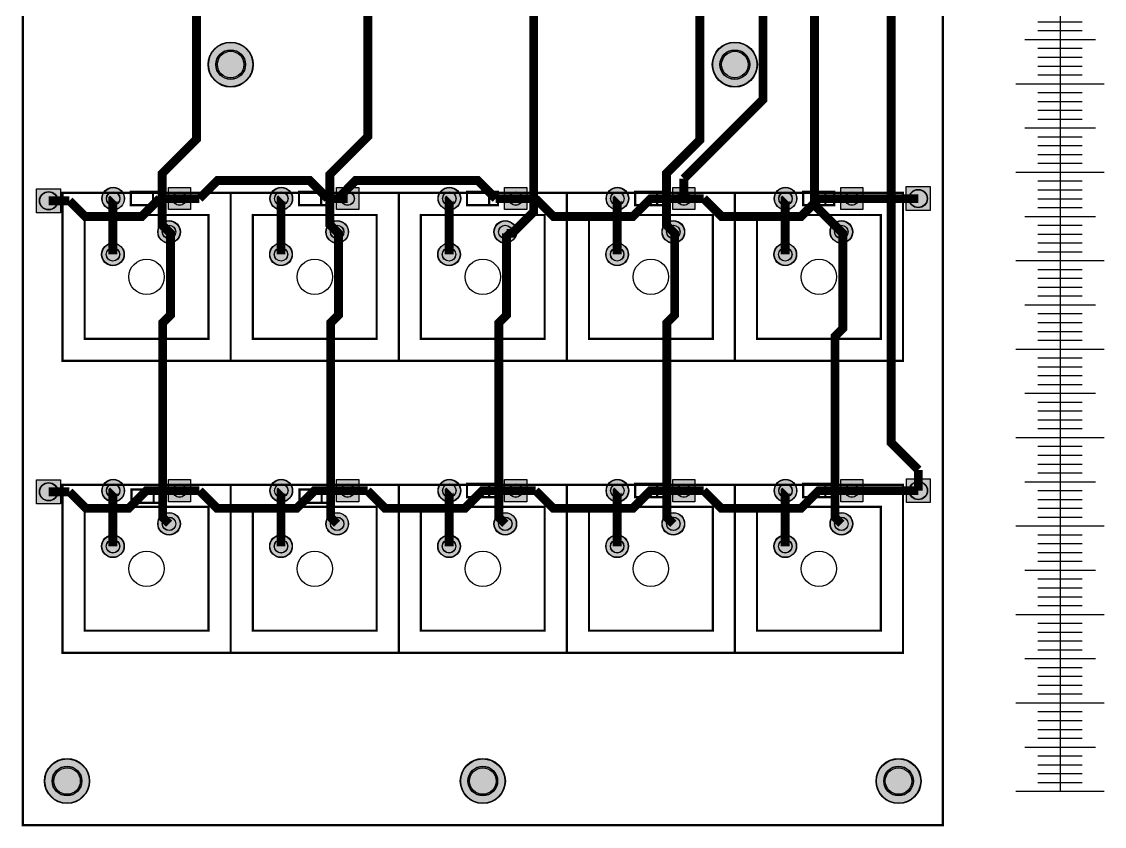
# Model space of a CAD drawing. Header units: millimetres. Extents: x 0 to 122, y -247 to 0.
# Drawn here: x -0.1 to 122.3, y -247.1 to -156.1 of the extents above; entities that cross this region are included whole.
import ezdxf

# ---------------------------------------------------------------- set-up
doc = ezdxf.new("R2010")
doc.units = ezdxf.units.MM
for name, color, linetype, true_color in [('BoardOutLine', 6, 'Continuous', 0xff00ff), ('BottomLayer', 5, 'Continuous', 0x0000ff), ('BottomSilkLayer', 7, 'Continuous', 0x66cc33), ('BottomSolderMaskLayer', 7, 'Continuous', 0xaa00ff), ('Document', 7, 'Continuous', 0xffffff), ('Multi-Layer', 7, 'Continuous', 0xc0c0c0), ('TopLayer', 1, 'Continuous', 0xff0000), ('TopSilkLayer', 7, 'Continuous', 0xffcc00), ('TopSolderMaskLayer', 7, 'Continuous', 0x800080)]:
    doc.layers.add(name, color=color, linetype=linetype, true_color=true_color)

msp = doc.modelspace()

# ---------------------------------------------------------------- hatches: boundary and pattern name
at = {"layer": 'BottomSolderMaskLayer'}
for points in [[(20.94, -161, 1), (26.05, -161, 1)], [(77.94, -161, 1), (83.05, -161, 1)], [(1.52, -175), (4.32, -175), (4.32, -177.8), (1.52, -177.8)], [(8.95, -176.15, 1), (11.5, -176.15, 1)], [(16.45, -174.87), (19, -174.87), (19, -177.42), (16.45, -177.42)], [(27.95, -176.15, 1), (30.5, -176.15, 1)], [(35.45, -174.87), (38, -174.87), (38, -177.42), (35.45, -177.42)], [(46.95, -176.15, 1), (49.5, -176.15, 1)], [(54.45, -174.87), (57, -174.87), (57, -177.42), (54.45, -177.42)], [(65.95, -176.15, 1), (68.5, -176.15, 1)], [(73.45, -174.87), (76, -174.87), (76, -177.42), (73.45, -177.42)], [(84.95, -176.15, 1), (87.5, -176.15, 1)], [(92.45, -174.87), (95, -174.87), (95, -177.42), (92.45, -177.42)], [(99.82, -174.75), (102.62, -174.75), (102.62, -177.55), (99.82, -177.55)], [(15.26, -179.92, 1), (17.82, -179.92, 1)], [(34.26, -179.92, 1), (36.82, -179.92, 1)], [(53.26, -179.92, 1), (55.82, -179.92, 1)], [(72.26, -179.92, 1), (74.82, -179.92, 1)], [(91.26, -179.92, 1), (93.82, -179.92, 1)], [(8.91, -182.46, 1), (11.47, -182.46, 1)], [(27.91, -182.46, 1), (30.47, -182.46, 1)], [(46.91, -182.46, 1), (49.47, -182.46, 1)], [(65.91, -182.46, 1), (68.47, -182.46, 1)], [(84.91, -182.46, 1), (87.47, -182.46, 1)], [(1.52, -207.9), (4.32, -207.9), (4.32, -210.7), (1.52, -210.7)], [(8.95, -209.17, 1), (11.5, -209.17, 1)], [(16.45, -207.89), (19, -207.89), (19, -210.44), (16.45, -210.44)], [(27.95, -209.17, 1), (30.5, -209.17, 1)], [(35.45, -207.89), (38, -207.89), (38, -210.44), (35.45, -210.44)], [(46.95, -209.17, 1), (49.5, -209.17, 1)], [(54.45, -207.89), (57, -207.89), (57, -210.44), (54.45, -210.44)], [(65.95, -209.17, 1), (68.5, -209.17, 1)], [(73.45, -207.89), (76, -207.89), (76, -210.44), (73.45, -210.44)], [(84.95, -209.17, 1), (87.5, -209.17, 1)], [(92.45, -207.89), (95, -207.89), (95, -210.44), (92.45, -210.44)], [(99.84, -207.77), (102.64, -207.77), (102.64, -210.57), (99.84, -210.57)], [(15.26, -212.92, 1), (17.82, -212.92, 1)], [(34.26, -212.92, 1), (36.82, -212.92, 1)], [(53.26, -212.92, 1), (55.82, -212.92, 1)], [(72.26, -212.92, 1), (74.82, -212.92, 1)], [(91.26, -212.92, 1), (93.82, -212.92, 1)], [(8.91, -215.46, 1), (11.47, -215.46, 1)], [(27.91, -215.46, 1), (30.47, -215.46, 1)], [(46.91, -215.46, 1), (49.47, -215.46, 1)], [(65.91, -215.46, 1), (68.47, -215.46, 1)], [(84.91, -215.46, 1), (87.47, -215.46, 1)], [(2.45, -242, 1), (7.55, -242, 1)], [(49.45, -242, 1), (54.55, -242, 1)], [(96.45, -242, 1), (101.55, -242, 1)]]:
    msp.add_hatch(color=256, dxfattribs=at).paths.add_polyline_path(points)
at = {"layer": 'TopSolderMaskLayer'}
for points in [[(20.94, -161, 1), (26.05, -161, 1)], [(77.94, -161, 1), (83.05, -161, 1)], [(1.52, -175), (4.32, -175), (4.32, -177.8), (1.52, -177.8)], [(8.95, -176.15, 1), (11.5, -176.15, 1)], [(16.45, -174.87), (19, -174.87), (19, -177.42), (16.45, -177.42)], [(27.95, -176.15, 1), (30.5, -176.15, 1)], [(35.45, -174.87), (38, -174.87), (38, -177.42), (35.45, -177.42)], [(46.95, -176.15, 1), (49.5, -176.15, 1)], [(54.45, -174.87), (57, -174.87), (57, -177.42), (54.45, -177.42)], [(65.95, -176.15, 1), (68.5, -176.15, 1)], [(73.45, -174.87), (76, -174.87), (76, -177.42), (73.45, -177.42)], [(84.95, -176.15, 1), (87.5, -176.15, 1)], [(92.45, -174.87), (95, -174.87), (95, -177.42), (92.45, -177.42)], [(99.82, -174.75), (102.62, -174.75), (102.62, -177.55), (99.82, -177.55)], [(15.26, -179.92, 1), (17.82, -179.92, 1)], [(34.26, -179.92, 1), (36.82, -179.92, 1)], [(53.26, -179.92, 1), (55.82, -179.92, 1)], [(72.26, -179.92, 1), (74.82, -179.92, 1)], [(91.26, -179.92, 1), (93.82, -179.92, 1)], [(8.91, -182.46, 1), (11.47, -182.46, 1)], [(27.91, -182.46, 1), (30.47, -182.46, 1)], [(46.91, -182.46, 1), (49.47, -182.46, 1)], [(65.91, -182.46, 1), (68.47, -182.46, 1)], [(84.91, -182.46, 1), (87.47, -182.46, 1)], [(1.52, -207.9), (4.32, -207.9), (4.32, -210.7), (1.52, -210.7)], [(8.95, -209.17, 1), (11.5, -209.17, 1)], [(16.45, -207.89), (19, -207.89), (19, -210.44), (16.45, -210.44)], [(27.95, -209.17, 1), (30.5, -209.17, 1)], [(35.45, -207.89), (38, -207.89), (38, -210.44), (35.45, -210.44)], [(46.95, -209.17, 1), (49.5, -209.17, 1)], [(54.45, -207.89), (57, -207.89), (57, -210.44), (54.45, -210.44)], [(65.95, -209.17, 1), (68.5, -209.17, 1)], [(73.45, -207.89), (76, -207.89), (76, -210.44), (73.45, -210.44)], [(84.95, -209.17, 1), (87.5, -209.17, 1)], [(92.45, -207.89), (95, -207.89), (95, -210.44), (92.45, -210.44)], [(99.84, -207.77), (102.64, -207.77), (102.64, -210.57), (99.84, -210.57)], [(15.26, -212.92, 1), (17.82, -212.92, 1)], [(34.26, -212.92, 1), (36.82, -212.92, 1)], [(53.26, -212.92, 1), (55.82, -212.92, 1)], [(72.26, -212.92, 1), (74.82, -212.92, 1)], [(91.26, -212.92, 1), (93.82, -212.92, 1)], [(8.91, -215.46, 1), (11.47, -215.46, 1)], [(27.91, -215.46, 1), (30.47, -215.46, 1)], [(46.91, -215.46, 1), (49.47, -215.46, 1)], [(65.91, -215.46, 1), (68.47, -215.46, 1)], [(84.91, -215.46, 1), (87.47, -215.46, 1)], [(2.45, -242, 1), (7.55, -242, 1)], [(49.45, -242, 1), (54.55, -242, 1)], [(96.45, -242, 1), (101.55, -242, 1)]]:
    msp.add_hatch(color=256, dxfattribs=at).paths.add_polyline_path(points)

# ---------------------------------------------------------------- linework, layer by layer
for p, q in [((117.26, -73.16), (117.26, -173.16)), ((117.26, -73.16), (117.26, -173.16)), ((117.26, -143.16), (117.26, -243.16)), ((114.76, -156.16), (119.76, -156.16)), ((114.76, -156.16), (119.76, -156.16)), ((114.76, -156.16), (119.76, -156.16)), ((114.76, -157.16), (119.76, -157.16)), ((114.76, -157.16), (119.76, -157.16)), ((114.76, -157.16), (119.76, -157.16)), ((113.26, -158.16), (121.26, -158.16)), ((113.26, -158.16), (121.26, -158.16)), ((113.26, -158.16), (121.26, -158.16)), ((114.76, -159.16), (119.76, -159.16)), ((114.76, -159.16), (119.76, -159.16)), ((114.76, -159.16), (119.76, -159.16)), ((114.76, -160.16), (119.76, -160.16)), ((114.76, -160.16), (119.76, -160.16)), ((114.76, -160.16), (119.76, -160.16)), ((114.76, -161.16), (119.76, -161.16)), ((114.76, -161.16), (119.76, -161.16)), ((114.76, -161.16), (119.76, -161.16)), ((114.76, -162.16), (119.76, -162.16)), ((114.76, -162.16), (119.76, -162.16)), ((114.76, -162.16), (119.76, -162.16)), ((112.26, -163.16), (122.26, -163.16)), ((112.26, -163.16), (122.26, -163.16)), ((112.26, -163.16), (122.26, -163.16)), ((112.26, -163.16), (122.26, -163.16)), ((112.26, -163.16), (122.26, -163.16)), ((112.26, -163.16), (122.26, -163.16)), ((113.26, -163.16), (121.26, -163.16)), ((113.26, -163.16), (121.26, -163.16)), ((113.26, -163.16), (121.26, -163.16)), ((114.76, -164.16), (119.76, -164.16)), ((114.76, -164.16), (119.76, -164.16)), ((114.76, -164.16), (119.76, -164.16)), ((114.76, -165.16), (119.76, -165.16)), ((114.76, -165.16), (119.76, -165.16)), ((114.76, -165.16), (119.76, -165.16)), ((114.76, -166.16), (119.76, -166.16)), ((114.76, -166.16), (119.76, -166.16)), ((114.76, -166.16), (119.76, -166.16)), ((114.76, -167.16), (119.76, -167.16)), ((114.76, -167.16), (119.76, -167.16)), ((114.76, -167.16), (119.76, -167.16)), ((113.26, -168.16), (121.26, -168.16)), ((113.26, -168.16), (121.26, -168.16)), ((113.26, -168.16), (121.26, -168.16)), ((114.76, -169.16), (119.76, -169.16)), ((114.76, -169.16), (119.76, -169.16)), ((114.76, -169.16), (119.76, -169.16)), ((114.76, -170.16), (119.76, -170.16)), ((114.76, -170.16), (119.76, -170.16)), ((114.76, -170.16), (119.76, -170.16)), ((114.76, -171.16), (119.76, -171.16)), ((114.76, -171.16), (119.76, -171.16)), ((114.76, -171.16), (119.76, -171.16)), ((114.76, -172.16), (119.76, -172.16)), ((114.76, -172.16), (119.76, -172.16)), ((114.76, -172.16), (119.76, -172.16)), ((112.26, -173.16), (122.26, -173.16)), ((112.26, -173.16), (122.26, -173.16)), ((112.26, -173.16), (122.26, -173.16)), ((112.26, -173.16), (122.26, -173.16)), ((112.26, -173.16), (122.26, -173.16)), ((112.26, -173.16), (122.26, -173.16)), ((113.26, -173.16), (121.26, -173.16)), ((113.26, -173.16), (121.26, -173.16)), ((113.26, -173.16), (121.26, -173.16)), ((114.76, -174.16), (119.76, -174.16)), ((114.76, -175.16), (119.76, -175.16)), ((114.76, -176.16), (119.76, -176.16)), ((114.76, -177.16), (119.76, -177.16)), ((113.26, -178.16), (121.26, -178.16)), ((114.76, -179.16), (119.76, -179.16)), ((114.76, -180.16), (119.76, -180.16)), ((114.76, -181.16), (119.76, -181.16)), ((114.76, -182.16), (119.76, -182.16)), ((112.26, -183.16), (122.26, -183.16)), ((112.26, -183.16), (122.26, -183.16)), ((113.26, -183.16), (121.26, -183.16)), ((114.76, -184.16), (119.76, -184.16)), ((114.76, -185.16), (119.76, -185.16)), ((114.76, -186.16), (119.76, -186.16)), ((114.76, -187.16), (119.76, -187.16)), ((113.26, -188.16), (121.26, -188.16)), ((114.76, -189.16), (119.76, -189.16)), ((114.76, -190.16), (119.76, -190.16)), ((114.76, -191.16), (119.76, -191.16)), ((112.26, -193.16), (122.26, -193.16)), ((112.26, -193.16), (122.26, -193.16)), ((113.26, -193.16), (121.26, -193.16)), ((114.76, -192.16), (119.76, -192.16)), ((114.76, -194.16), (119.76, -194.16)), ((114.76, -195.16), (119.76, -195.16)), ((114.76, -196.16), (119.76, -196.16)), ((113.26, -198.16), (121.26, -198.16)), ((114.76, -197.16), (119.76, -197.16)), ((114.76, -199.16), (119.76, -199.16)), ((114.76, -200.16), (119.76, -200.16)), ((114.76, -201.16), (119.76, -201.16)), ((112.26, -203.16), (122.26, -203.16)), ((112.26, -203.16), (122.26, -203.16)), ((113.26, -203.16), (121.26, -203.16)), ((114.76, -202.16), (119.76, -202.16)), ((114.76, -204.16), (119.76, -204.16)), ((114.76, -205.16), (119.76, -205.16)), ((114.76, -206.16), (119.76, -206.16)), ((114.76, -207.16), (119.76, -207.16)), ((113.26, -208.16), (121.26, -208.16)), ((114.76, -209.16), (119.76, -209.16)), ((114.76, -210.16), (119.76, -210.16)), ((114.76, -211.16), (119.76, -211.16)), ((114.76, -212.16), (119.76, -212.16)), ((112.26, -213.16), (122.26, -213.16)), ((112.26, -213.16), (122.26, -213.16)), ((113.26, -213.16), (121.26, -213.16)), ((114.76, -214.16), (119.76, -214.16)), ((114.76, -215.16), (119.76, -215.16)), ((114.76, -216.16), (119.76, -216.16)), ((114.76, -217.16), (119.76, -217.16)), ((113.26, -218.16), (121.26, -218.16)), ((114.76, -219.16), (119.76, -219.16)), ((114.76, -220.16), (119.76, -220.16)), ((114.76, -221.16), (119.76, -221.16)), ((114.76, -222.16), (119.76, -222.16)), ((112.26, -223.16), (122.26, -223.16)), ((112.26, -223.16), (122.26, -223.16)), ((113.26, -223.16), (121.26, -223.16)), ((114.76, -224.16), (119.76, -224.16)), ((114.76, -225.16), (119.76, -225.16)), ((114.76, -226.16), (119.76, -226.16)), ((114.76, -227.16), (119.76, -227.16)), ((113.26, -228.16), (121.26, -228.16)), ((114.76, -229.16), (119.76, -229.16)), ((114.76, -230.16), (119.76, -230.16)), ((114.76, -231.16), (119.76, -231.16)), ((114.76, -232.16), (119.76, -232.16)), ((112.26, -233.16), (122.26, -233.16)), ((112.26, -233.16), (122.26, -233.16)), ((113.26, -233.16), (121.26, -233.16)), ((114.76, -234.16), (119.76, -234.16)), ((114.76, -235.16), (119.76, -235.16)), ((114.76, -236.16), (119.76, -236.16)), ((114.76, -237.16), (119.76, -237.16)), ((113.26, -238.16), (121.26, -238.16)), ((114.76, -239.16), (119.76, -239.16)), ((114.76, -240.16), (119.76, -240.16)), ((114.76, -241.16), (119.76, -241.16)), ((114.76, -242.16), (119.76, -242.16)), ((112.26, -243.16), (122.26, -243.16)), ((112.26, -243.16), (122.26, -243.16)), ((113.26, -243.16), (121.26, -243.16))]:
    msp.add_line(p, q)
for p in [(117.26, -156.16), (117.26, -156.16), (117.26, -156.16), (117.26, -157.16), (117.26, -157.16), (117.26, -157.16), (117.26, -158.16), (117.26, -158.16), (117.26, -158.16), (117.26, -159.16), (117.26, -159.16), (117.26, -159.16), (117.26, -160.16), (117.26, -160.16), (117.26, -160.16), (117.26, -161.16), (117.26, -161.16), (117.26, -161.16), (117.26, -162.16), (117.26, -162.16), (117.26, -162.16), (117.26, -163.16), (117.26, -163.16), (117.26, -163.16), (117.26, -164.16), (117.26, -164.16), (117.26, -164.16), (117.26, -165.16), (117.26, -165.16), (117.26, -165.16), (117.26, -166.16), (117.26, -166.16), (117.26, -166.16), (117.26, -167.16), (117.26, -167.16), (117.26, -167.16), (117.26, -168.16), (117.26, -168.16), (117.26, -168.16), (117.26, -169.16), (117.26, -169.16), (117.26, -169.16), (117.26, -170.16), (117.26, -170.16), (117.26, -170.16), (117.26, -171.16), (117.26, -171.16), (117.26, -171.16), (117.26, -172.16), (117.26, -172.16), (117.26, -172.16), (117.26, -173.16), (117.26, -174.16), (117.26, -175.16), (117.26, -176.16), (117.26, -177.16), (117.26, -178.16), (117.26, -179.16), (117.26, -180.16), (117.26, -181.16), (117.26, -182.16), (117.26, -183.16), (117.26, -184.16), (117.26, -185.16), (117.26, -186.16), (117.26, -187.16), (117.26, -188.16), (117.26, -189.16), (117.26, -190.16), (117.26, -191.16), (117.26, -192.16), (117.26, -193.16), (117.26, -194.16), (117.26, -195.16), (117.26, -196.16), (117.26, -197.16), (117.26, -198.16), (117.26, -199.16), (117.26, -200.16), (117.26, -201.16), (117.26, -202.16), (117.26, -203.16), (117.26, -204.16), (117.26, -205.16), (117.26, -206.16), (117.26, -207.16), (117.26, -208.16), (117.26, -209.16), (117.26, -210.16), (117.26, -211.16), (117.26, -212.16), (117.26, -213.16), (117.26, -214.16), (117.26, -215.16), (117.26, -216.16), (117.26, -217.16), (117.26, -218.16), (117.26, -219.16), (117.26, -220.16), (117.26, -221.16), (117.26, -222.16), (117.26, -223.16), (117.26, -224.16), (117.26, -225.16), (117.26, -226.16), (117.26, -227.16), (117.26, -228.16), (117.26, -229.16), (117.26, -230.16), (117.26, -231.16), (117.26, -232.16), (117.26, -233.16), (117.26, -234.16), (117.26, -235.16), (117.26, -236.16), (117.26, -237.16), (117.26, -238.16), (117.26, -239.16), (117.26, -240.16), (117.26, -241.16), (117.26, -242.16)]:
    msp.add_point(p)
at = {"layer": 'BoardOutLine', "const_width": 0.254}
msp.add_lwpolyline([(0, 0), (104, 0), (104, -247), (0, -247), (0, 0)], close=True, dxfattribs=at)
at = {"layer": 'BottomLayer', "const_width": 1}
for points in [[(19.97, -176.15), (22.01, -174.11), (32.44, -174.11), (34.47, -176.15)], [(35.6, -176.15), (37.63, -174.11), (51.44, -174.11), (53.47, -176.15)], [(2.92, -176.4), (2.92, -176.4), (5.27, -176.4)], [(5.27, -176.4), (7.04, -178.17), (13.45, -178.17), (15.47, -176.15)], [(17.72, -176.15), (17.72, -176.15), (15.47, -176.15)], [(17.72, -176.15), (17.72, -176.15), (19.97, -176.15)], [(35.6, -176.15), (35.6, -176.15), (34.47, -176.15)], [(36.72, -176.15), (36.72, -176.15), (35.6, -176.15)], [(54.6, -176.15), (54.6, -176.15), (53.47, -176.15)], [(54.6, -176.15), (54.6, -176.15), (55.72, -176.15)], [(55.72, -176.15), (55.72, -176.15), (57.97, -176.15)], [(57.97, -176.15), (59.99, -178.17), (68.97, -178.17), (70.99, -176.15), (74.72, -176.15)], [(74.72, -176.15), (74.72, -176.15), (76.97, -176.15)], [(76.97, -176.15), (78.99, -178.17), (87.97, -178.17), (89.99, -176.15), (93.72, -176.15)], [(93.72, -176.15), (93.72, -176.15), (95.97, -176.15)], [(101.22, -176.15), (95.97, -176.15), (95.97, -176.15)], [(2.92, -209.3), (2.92, -209.3), (5.27, -209.3)], [(5.27, -209.3), (7.14, -211.17), (11.97, -211.17), (13.97, -209.17), (17.72, -209.17)], [(17.72, -209.17), (17.72, -209.17), (19.97, -209.17)], [(19.97, -209.17), (21.97, -211.17), (30.97, -211.17), (32.97, -209.17), (36.72, -209.17)], [(36.72, -209.17), (36.72, -209.17), (38.97, -209.17)], [(38.97, -209.17), (40.97, -211.17), (49.97, -211.17), (51.97, -209.17), (55.72, -209.17)], [(55.72, -209.17), (55.72, -209.17), (57.97, -209.17)], [(57.97, -209.17), (59.97, -211.17), (68.97, -211.17), (70.97, -209.17), (74.72, -209.17)], [(74.72, -209.17), (74.72, -209.17), (76.97, -209.17)], [(76.97, -209.17), (78.97, -211.17), (87.97, -211.17), (89.97, -209.17), (93.72, -209.17)], [(93.72, -209.17), (93.72, -209.17), (95.97, -209.17)], [(101.24, -209.17), (95.97, -209.17), (95.97, -209.17)]]:
    msp.add_lwpolyline(points, dxfattribs=at)
at = {"layer": 'BottomSilkLayer', "const_width": 0.25}
for points in [[(12.22, -175.39), (15.72, -175.39), (15.72, -176.89), (12.22, -176.89), (12.22, -175.39)], [(31.22, -175.39), (34.72, -175.39), (34.72, -176.89), (31.22, -176.89), (31.22, -175.39)], [(50.22, -175.39), (53.72, -175.39), (53.72, -176.89), (50.22, -176.89), (50.22, -175.39)], [(69.22, -175.39), (72.72, -175.39), (72.72, -176.89), (69.22, -176.89), (69.22, -175.39)], [(88.22, -175.39), (91.72, -175.39), (91.72, -176.89), (88.22, -176.89), (88.22, -175.39)], [(12.29, -209.05), (15.79, -209.05), (15.79, -210.55), (12.29, -210.55), (12.29, -209.05)], [(31.29, -209.05), (34.79, -209.05), (34.79, -210.55), (31.29, -210.55), (31.29, -209.05)], [(50.22, -208.41), (53.72, -208.41), (53.72, -209.91), (50.22, -209.91), (50.22, -208.41)], [(69.22, -208.41), (72.72, -208.41), (72.72, -209.91), (69.22, -209.91), (69.22, -208.41)], [(88.22, -208.41), (91.72, -208.41), (91.72, -209.91), (88.22, -209.91), (88.22, -208.41)]]:
    msp.add_lwpolyline(points, close=True, dxfattribs=at)
for points in [[(14.72, -176.89), (14.72, -176.89), (14.72, -175.39)], [(33.72, -176.89), (33.72, -176.89), (33.72, -175.39)], [(52.71, -176.89), (52.71, -175.65), (52.71, -175.39)], [(71.72, -176.89), (71.72, -176.89), (71.72, -175.39)], [(90.72, -176.89), (90.72, -176.89), (90.72, -175.39)], [(14.79, -210.55), (14.79, -210.55), (14.79, -209.05)], [(33.79, -210.55), (33.79, -210.55), (33.79, -209.05)], [(52.72, -209.91), (52.72, -209.91), (52.72, -208.41)], [(71.72, -209.91), (71.72, -209.91), (71.72, -208.41)], [(90.72, -209.91), (90.72, -209.91), (90.72, -208.41)]]:
    msp.add_lwpolyline(points, dxfattribs=at)
at = {"layer": 'BottomSolderMaskLayer'}
for centre, radius in [((23.5, -161), 2.55), ((80.49, -161), 2.55), ((23.5, -161), 1.68), ((80.49, -161), 1.68), ((10.22, -176.15), 1.28), ((29.22, -176.15), 1.28), ((48.22, -176.15), 1.28), ((67.22, -176.15), 1.28), ((86.22, -176.15), 1.28), ((2.92, -176.4), 1.04), ((10.22, -176.15), 0.765), ((17.72, -176.15), 0.765), ((29.22, -176.15), 0.765), ((36.72, -176.15), 0.765), ((48.22, -176.15), 0.765), ((55.72, -176.15), 0.765), ((67.22, -176.15), 0.765), ((74.72, -176.15), 0.765), ((86.22, -176.15), 0.765), ((93.72, -176.15), 0.765), ((101.22, -176.15), 1.04), ((16.54, -179.92), 1.28), ((35.54, -179.92), 1.28), ((54.54, -179.92), 1.28), ((73.54, -179.92), 1.28), ((92.54, -179.92), 1.28), ((16.54, -179.92), 0.765), ((35.54, -179.92), 0.765), ((54.54, -179.92), 0.765), ((73.54, -179.92), 0.765), ((92.54, -179.92), 0.765), ((10.19, -182.46), 1.28), ((10.19, -182.46), 0.765), ((29.19, -182.46), 1.28), ((29.19, -182.46), 0.765), ((48.19, -182.46), 1.28), ((48.19, -182.46), 0.765), ((67.19, -182.46), 1.28), ((67.19, -182.46), 0.765), ((86.19, -182.46), 1.28), ((86.19, -182.46), 0.765), ((10.22, -209.17), 1.28), ((29.22, -209.17), 1.28), ((48.22, -209.17), 1.28), ((67.22, -209.17), 1.28), ((86.22, -209.17), 1.28), ((2.92, -209.3), 1.04), ((10.22, -209.17), 0.765), ((17.72, -209.17), 0.765), ((29.22, -209.17), 0.765), ((36.72, -209.17), 0.765), ((48.22, -209.17), 0.765), ((55.72, -209.17), 0.765), ((67.22, -209.17), 0.765), ((74.72, -209.17), 0.765), ((86.22, -209.17), 0.765), ((93.72, -209.17), 0.765), ((101.24, -209.17), 1.04), ((16.54, -212.92), 1.28), ((35.54, -212.92), 1.28), ((54.54, -212.92), 1.28), ((73.54, -212.92), 1.28), ((92.54, -212.92), 1.28), ((16.54, -212.92), 0.765), ((35.54, -212.92), 0.765), ((54.54, -212.92), 0.765), ((73.54, -212.92), 0.765), ((92.54, -212.92), 0.765), ((10.19, -215.46), 1.28), ((10.19, -215.46), 0.765), ((29.19, -215.46), 1.28), ((29.19, -215.46), 0.765), ((48.19, -215.46), 1.28), ((48.19, -215.46), 0.765), ((67.19, -215.46), 1.28), ((67.19, -215.46), 0.765), ((86.19, -215.46), 1.28), ((86.19, -215.46), 0.765), ((5, -242), 2.55), ((52, -242), 2.55), ((99, -242), 2.55), ((5, -242), 1.68), ((52, -242), 1.68), ((99, -242), 1.68)]:
    msp.add_circle(centre, radius, dxfattribs=at)
at = {"layer": 'Document', "const_width": 0.25}
for points in [[(23.5, -175.5), (23.5, -194.5), (4.5, -194.5), (4.5, -175.5), (23.5, -175.5)], [(42.5, -175.5), (42.5, -194.5), (23.5, -194.5), (23.5, -175.5), (42.5, -175.5)], [(61.5, -175.5), (61.5, -194.5), (42.5, -194.5), (42.5, -175.5), (61.5, -175.5)], [(80.5, -175.5), (80.5, -194.5), (61.5, -194.5), (61.5, -175.5), (80.5, -175.5)], [(99.5, -175.5), (99.5, -194.5), (80.5, -194.5), (80.5, -175.5), (99.5, -175.5)], [(23.5, -208.5), (23.5, -227.5), (4.5, -227.5), (4.5, -208.5), (23.5, -208.5)], [(42.5, -208.5), (42.5, -227.5), (23.5, -227.5), (23.5, -208.5), (42.5, -208.5)], [(61.5, -208.5), (61.5, -227.5), (42.5, -227.5), (42.5, -208.5), (61.5, -208.5)], [(80.5, -208.5), (80.5, -227.5), (61.5, -227.5), (61.5, -208.5), (80.5, -208.5)], [(99.5, -208.5), (99.5, -227.5), (80.5, -227.5), (80.5, -208.5), (99.5, -208.5)]]:
    msp.add_lwpolyline(points, close=True, dxfattribs=at)
at = {"layer": 'Multi-Layer'}
for points in [[(16.47, -174.9), (18.97, -174.9), (18.97, -177.4), (16.47, -177.4)], [(35.47, -174.9), (37.97, -174.9), (37.97, -177.4), (35.47, -177.4)], [(54.47, -174.9), (56.97, -174.9), (56.97, -177.4), (54.47, -177.4)], [(73.47, -174.9), (75.97, -174.9), (75.97, -177.4), (73.47, -177.4)], [(92.47, -174.9), (94.97, -174.9), (94.97, -177.4), (92.47, -177.4)], [(99.87, -174.8), (102.57, -174.8), (102.57, -177.5), (99.87, -177.5)], [(1.57, -175.05), (4.27, -175.05), (4.27, -177.75), (1.57, -177.75)], [(1.57, -207.95), (4.27, -207.95), (4.27, -210.65), (1.57, -210.65)], [(16.47, -207.92), (18.97, -207.92), (18.97, -210.42), (16.47, -210.42)], [(35.47, -207.92), (37.97, -207.92), (37.97, -210.42), (35.47, -210.42)], [(54.47, -207.92), (56.97, -207.92), (56.97, -210.42), (54.47, -210.42)], [(73.47, -207.92), (75.97, -207.92), (75.97, -210.42), (73.47, -210.42)], [(92.47, -207.92), (94.97, -207.92), (94.97, -210.42), (92.47, -210.42)], [(99.89, -207.82), (102.59, -207.82), (102.59, -210.52), (99.89, -210.52)]]:
    msp.add_lwpolyline(points, close=True, dxfattribs=at)
for centre, radius in [((23.5, -161), 2.5), ((80.49, -161), 2.5), ((23.5, -161), 1.65), ((80.49, -161), 1.65), ((10.22, -176.15), 1.25), ((29.22, -176.15), 1.25), ((48.22, -176.15), 1.25), ((67.22, -176.15), 1.25), ((86.22, -176.15), 1.25), ((2.92, -176.4), 1), ((10.22, -176.15), 0.75), ((17.72, -176.15), 0.75), ((29.22, -176.15), 0.75), ((36.72, -176.15), 0.75), ((48.22, -176.15), 0.75), ((55.72, -176.15), 0.75), ((67.22, -176.15), 0.75), ((74.72, -176.15), 0.75), ((86.22, -176.15), 0.75), ((93.72, -176.15), 0.75), ((101.22, -176.15), 1), ((16.54, -179.92), 1.25), ((35.54, -179.92), 1.25), ((54.54, -179.92), 1.25), ((73.54, -179.92), 1.25), ((92.54, -179.92), 1.25), ((16.54, -179.92), 0.75), ((35.54, -179.92), 0.75), ((54.54, -179.92), 0.75), ((73.54, -179.92), 0.75), ((92.54, -179.92), 0.75), ((10.19, -182.46), 1.25), ((10.19, -182.46), 0.75), ((29.19, -182.46), 1.25), ((29.19, -182.46), 0.75), ((48.19, -182.46), 1.25), ((48.19, -182.46), 0.75), ((67.19, -182.46), 1.25), ((67.19, -182.46), 0.75), ((86.19, -182.46), 1.25), ((86.19, -182.46), 0.75), ((14, -185), 2), ((33, -185), 2), ((52, -185), 2), ((71, -185), 2), ((90, -185), 2), ((10.22, -209.17), 1.25), ((29.22, -209.17), 1.25), ((48.22, -209.17), 1.25), ((67.22, -209.17), 1.25), ((86.22, -209.17), 1.25), ((2.92, -209.3), 1), ((10.22, -209.17), 0.75), ((17.72, -209.17), 0.75), ((29.22, -209.17), 0.75), ((36.72, -209.17), 0.75), ((48.22, -209.17), 0.75), ((55.72, -209.17), 0.75), ((67.22, -209.17), 0.75), ((74.72, -209.17), 0.75), ((86.22, -209.17), 0.75), ((93.72, -209.17), 0.75), ((101.24, -209.17), 1), ((16.54, -212.92), 1.25), ((35.54, -212.92), 1.25), ((54.54, -212.92), 1.25), ((73.54, -212.92), 1.25), ((92.54, -212.92), 1.25), ((16.54, -212.92), 0.75), ((35.54, -212.92), 0.75), ((54.54, -212.92), 0.75), ((73.54, -212.92), 0.75), ((92.54, -212.92), 0.75), ((10.19, -215.46), 1.25), ((10.19, -215.46), 0.75), ((29.19, -215.46), 1.25), ((29.19, -215.46), 0.75), ((48.19, -215.46), 1.25), ((48.19, -215.46), 0.75), ((67.19, -215.46), 1.25), ((67.19, -215.46), 0.75), ((86.19, -215.46), 1.25), ((86.19, -215.46), 0.75), ((14, -218), 2), ((33, -218), 2), ((52, -218), 2), ((71, -218), 2), ((90, -218), 2), ((5, -242), 2.5), ((52, -242), 2.5), ((99, -242), 2.5), ((5, -242), 1.65), ((52, -242), 1.65), ((99, -242), 1.65)]:
    msp.add_circle(centre, radius, dxfattribs=at)
at = {"layer": 'TopLayer', "const_width": 1}
for points in [[(74.72, -173.9), (83.68, -164.94), (83.68, -42.36), (81.92, -40.6), (81.92, -4.95)], [(84.46, -6.97), (85.71, -6.97), (88.91, -10.16), (88.91, -12.99), (98.17, -22.26), (98.17, -80.77), (99.82, -82.42), (99.82, -89.03), (98.17, -90.68), (98.17, -203.75), (101.24, -206.82)], [(16.54, -46.92), (19.64, -50.02), (19.64, -169.43), (15.76, -173.31), (15.76, -179.14), (16.54, -179.92)], [(73.54, -46.92), (76.54, -49.92), (76.54, -169.53), (72.76, -173.31), (72.76, -179.14), (73.54, -179.92)], [(92.54, -46.92), (95.51, -49.89), (95.51, -147.13), (89.5, -153.13), (89.5, -176.88), (92.54, -179.92)], [(54.69, -180.07), (55.34, -180.07), (57.76, -177.64), (57.76, -72.6)], [(39.12, -81.88), (39, -82), (39, -169.13), (34.72, -173.41), (34.72, -179.1), (35.54, -179.92)], [(74.72, -176.15), (74.72, -176.15), (74.72, -173.9)], [(10.22, -176.15), (10.19, -176.18), (10.19, -182.46)], [(29.22, -176.15), (29.19, -176.18), (29.19, -182.46)], [(48.22, -176.15), (48.19, -176.18), (48.19, -182.46)], [(67.22, -176.15), (67.19, -176.18), (67.19, -182.46)], [(86.22, -176.15), (86.19, -176.18), (86.19, -182.46)], [(16.54, -212.92), (15.81, -212.19), (15.81, -190.2), (16.69, -189.32), (16.69, -180.07), (16.54, -179.92)], [(35.54, -212.92), (34.81, -212.19), (34.81, -190.2), (35.69, -189.32), (35.69, -180.07), (35.54, -179.92)], [(54.54, -212.92), (53.81, -212.19), (53.81, -190.2), (54.69, -189.32), (54.69, -180.07)], [(54.69, -180.07), (54.69, -180.07), (54.54, -179.92)], [(73.54, -212.92), (72.81, -212.19), (72.81, -190.2), (73.69, -189.32), (73.69, -180.07), (73.54, -179.92)], [(92.54, -212.92), (91.81, -212.19), (91.81, -191.73), (92.69, -190.85), (92.69, -180.07), (92.54, -179.92)], [(101.24, -209.17), (101.24, -209.17), (101.24, -206.82)], [(10.22, -209.17), (10.19, -209.2), (10.19, -215.46)], [(29.22, -209.17), (29.19, -209.2), (29.19, -215.46)], [(48.22, -209.17), (48.19, -209.2), (48.19, -215.46)], [(67.22, -209.17), (67.19, -209.2), (67.19, -215.46)], [(86.22, -209.17), (86.19, -209.2), (86.19, -215.46)]]:
    msp.add_lwpolyline(points, dxfattribs=at)
at = {"layer": 'TopSilkLayer', "const_width": 0.254}
for points in [[(104, -247), (0, -247), (0, 0)], [(104, -237), (104, 0), (0, 0)], [(104, -247), (104, 0), (0, 0)], [(0, -247), (0, -247), (104, -247)]]:
    msp.add_lwpolyline(points, dxfattribs=at)
at = {"layer": 'TopSilkLayer'}
for points, const_width in [([(4.5, -175.5), (23.5, -175.5), (23.5, -194.5), (4.5, -194.5), (4.5, -175.5)], 0.254), ([(4.5, -175.5), (23.5, -175.5), (23.5, -194.5), (4.5, -194.5), (4.5, -175.5)], 0.254), ([(23.5, -175.5), (42.5, -175.5), (42.5, -194.5), (23.5, -194.5), (23.5, -175.5)], 0.254), ([(23.5, -175.5), (42.5, -175.5), (42.5, -194.5), (23.5, -194.5), (23.5, -175.5)], 0.254), ([(42.5, -175.5), (61.5, -175.5), (61.5, -194.5), (42.5, -194.5), (42.5, -175.5)], 0.254), ([(42.5, -175.5), (61.5, -175.5), (61.5, -194.5), (42.5, -194.5), (42.5, -175.5)], 0.254), ([(61.5, -175.5), (80.5, -175.5), (80.5, -194.5), (61.5, -194.5), (61.5, -175.5)], 0.254), ([(61.5, -175.5), (80.5, -175.5), (80.5, -194.5), (61.5, -194.5), (61.5, -175.5)], 0.254), ([(80.5, -175.5), (99.5, -175.5), (99.5, -194.5), (80.5, -194.5), (80.5, -175.5)], 0.254), ([(80.5, -175.5), (99.5, -175.5), (99.5, -194.5), (80.5, -194.5), (80.5, -175.5)], 0.254), ([(14, -192), (7, -192), (7, -178), (21, -178), (21, -192), (14, -192)], 0.25), ([(33, -192), (26, -192), (26, -178), (40, -178), (40, -192), (33, -192)], 0.25), ([(52, -192), (45, -192), (45, -178), (59, -178), (59, -192), (52, -192)], 0.25), ([(71, -192), (64, -192), (64, -178), (78, -178), (78, -192), (71, -192)], 0.25), ([(90, -192), (83, -192), (83, -178), (97, -178), (97, -192), (90, -192)], 0.25), ([(4.5, -208.5), (23.5, -208.5), (23.5, -227.5), (4.5, -227.5), (4.5, -208.5)], 0.254), ([(4.5, -208.5), (23.5, -208.5), (23.5, -227.5), (4.5, -227.5), (4.5, -208.5)], 0.254), ([(23.5, -208.5), (42.5, -208.5), (42.5, -227.5), (23.5, -227.5), (23.5, -208.5)], 0.254), ([(23.5, -208.5), (42.5, -208.5), (42.5, -227.5), (23.5, -227.5), (23.5, -208.5)], 0.254), ([(42.5, -208.5), (61.5, -208.5), (61.5, -227.5), (42.5, -227.5), (42.5, -208.5)], 0.254), ([(42.5, -208.5), (61.5, -208.5), (61.5, -227.5), (42.5, -227.5), (42.5, -208.5)], 0.254), ([(61.5, -208.5), (80.5, -208.5), (80.5, -227.5), (61.5, -227.5), (61.5, -208.5)], 0.254), ([(61.5, -208.5), (80.5, -208.5), (80.5, -227.5), (61.5, -227.5), (61.5, -208.5)], 0.254), ([(80.5, -208.5), (99.5, -208.5), (99.5, -227.5), (80.5, -227.5), (80.5, -208.5)], 0.254), ([(80.5, -208.5), (99.5, -208.5), (99.5, -227.5), (80.5, -227.5), (80.5, -208.5)], 0.254), ([(14, -225), (7, -225), (7, -211), (21, -211), (21, -225), (14, -225)], 0.25), ([(33, -225), (26, -225), (26, -211), (40, -211), (40, -225), (33, -225)], 0.25), ([(52, -225), (45, -225), (45, -211), (59, -211), (59, -225), (52, -225)], 0.25), ([(71, -225), (64, -225), (64, -211), (78, -211), (78, -225), (71, -225)], 0.25), ([(90, -225), (83, -225), (83, -211), (97, -211), (97, -225), (90, -225)], 0.25)]:
    msp.add_lwpolyline(points, close=True, dxfattribs=dict(at, const_width=const_width))
for centre in [(23.5, -161), (80.5, -161), (5, -242), (52, -242), (99, -242)]:
    msp.add_circle(centre, 1.5, dxfattribs=at)
at = {"layer": 'TopSolderMaskLayer'}
for centre, radius in [((23.5, -161), 2.55), ((80.49, -161), 2.55), ((23.5, -161), 1.68), ((80.49, -161), 1.68), ((10.22, -176.15), 1.28), ((29.22, -176.15), 1.28), ((48.22, -176.15), 1.28), ((67.22, -176.15), 1.28), ((86.22, -176.15), 1.28), ((2.92, -176.4), 1.04), ((10.22, -176.15), 0.765), ((17.72, -176.15), 0.765), ((29.22, -176.15), 0.765), ((36.72, -176.15), 0.765), ((48.22, -176.15), 0.765), ((55.72, -176.15), 0.765), ((67.22, -176.15), 0.765), ((74.72, -176.15), 0.765), ((86.22, -176.15), 0.765), ((93.72, -176.15), 0.765), ((101.22, -176.15), 1.04), ((16.54, -179.92), 1.28), ((35.54, -179.92), 1.28), ((54.54, -179.92), 1.28), ((73.54, -179.92), 1.28), ((92.54, -179.92), 1.28), ((16.54, -179.92), 0.765), ((35.54, -179.92), 0.765), ((54.54, -179.92), 0.765), ((73.54, -179.92), 0.765), ((92.54, -179.92), 0.765), ((10.19, -182.46), 1.28), ((10.19, -182.46), 0.765), ((29.19, -182.46), 1.28), ((29.19, -182.46), 0.765), ((48.19, -182.46), 1.28), ((48.19, -182.46), 0.765), ((67.19, -182.46), 1.28), ((67.19, -182.46), 0.765), ((86.19, -182.46), 1.28), ((86.19, -182.46), 0.765), ((10.22, -209.17), 1.28), ((29.22, -209.17), 1.28), ((48.22, -209.17), 1.28), ((67.22, -209.17), 1.28), ((86.22, -209.17), 1.28), ((2.92, -209.3), 1.04), ((10.22, -209.17), 0.765), ((17.72, -209.17), 0.765), ((29.22, -209.17), 0.765), ((36.72, -209.17), 0.765), ((48.22, -209.17), 0.765), ((55.72, -209.17), 0.765), ((67.22, -209.17), 0.765), ((74.72, -209.17), 0.765), ((86.22, -209.17), 0.765), ((93.72, -209.17), 0.765), ((101.24, -209.17), 1.04), ((16.54, -212.92), 1.28), ((35.54, -212.92), 1.28), ((54.54, -212.92), 1.28), ((73.54, -212.92), 1.28), ((92.54, -212.92), 1.28), ((16.54, -212.92), 0.765), ((35.54, -212.92), 0.765), ((54.54, -212.92), 0.765), ((73.54, -212.92), 0.765), ((92.54, -212.92), 0.765), ((10.19, -215.46), 1.28), ((10.19, -215.46), 0.765), ((29.19, -215.46), 1.28), ((29.19, -215.46), 0.765), ((48.19, -215.46), 1.28), ((48.19, -215.46), 0.765), ((67.19, -215.46), 1.28), ((67.19, -215.46), 0.765), ((86.19, -215.46), 1.28), ((86.19, -215.46), 0.765), ((5, -242), 2.55), ((52, -242), 2.55), ((99, -242), 2.55), ((5, -242), 1.68), ((52, -242), 1.68), ((99, -242), 1.68)]:
    msp.add_circle(centre, radius, dxfattribs=at)

doc.saveas('drawing.dxf')
